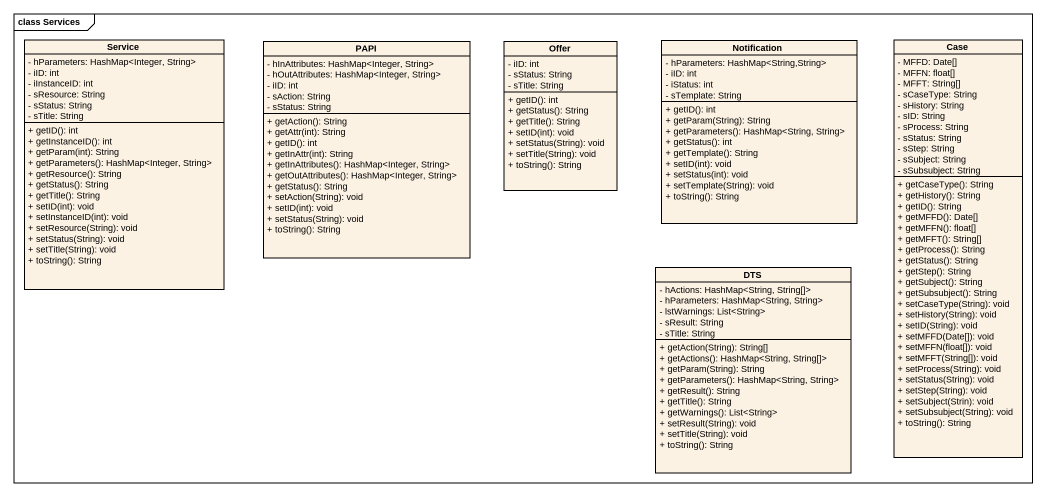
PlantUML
@startuml
mainframe class Services
hide circle
hide empty members
skinparam classAttributeIconSize 0
class Service {
  - hParameters: HashMap<Integer, String>
  - iID: int
  - iInstanceID: int
  - sResource: String
  - sStatus: String
  - sTitle: String
  + getID(): int
  + getInstanceID(): int
  + getParam(int): String
  + getParameters(): HashMap<Integer, String>
  + getResource(): String
  + getStatus(): String
  + getTitle(): String
  + setID(int): void
  + setInstanceID(int): void
  + setResource(String): void
  + setStatus(String): void
  + setTitle(String): void
  + toString(): String
}
class PAPI {
  - hInAttributes: HashMap<Integer, String>
  - hOutAttributes: HashMap<Integer, String>
  - iID: int
  - sAction: String
  - sStatus: String
  + getAction(): String
  + getAttr(int): String
  + getID(): int
  + getInAttr(int): String
  + getInAttributes(): HashMap<Integer, String>
  + getOutAttributes(): HashMap<Integer, String>
  + getStatus(): String
  + setAction(String): void
  + setID(int): void
  + setStatus(String): void
  + toString(): String
}
class Offer {
  - iID: int
  - sStatus: String
  - sTitle: String
  + getID(): int
  + getStatus(): String
  + getTitle(): String
  + setID(int): void
  + setStatus(String): void
  + setTitle(String): void
  + toString(): String
}
class Notification {
  - hParameters: HashMap<String,String>
  - iID: int
  - iStatus: int
  - sTemplate: String
  + getID(): int
  + getParam(String): String
  + getParameters(): HashMap<String, String>
  + getStatus(): int
  + getTemplate(): String
  + setID(int): void
  + setStatus(int): void
  + setTemplate(String): void
  + toString(): String
}
class Case {
  - MFFD: Date[]
  - MFFN: float[]
  - MFFT: String[]
  - sCaseType: String
  - sHistory: String
  - sID: String
  - sProcess: String
  - sStatus: String
  - sStep: String
  - sSubject: String
  - sSubsubject: String
  + getCaseType(): String
  + getHistory(): String
  + getID(): String
  + getMFFD(): Date[]
  + getMFFN(): float[]
  + getMFFT(): String[]
  + getProcess(): String
  + getStatus(): String
  + getStep(): String
  + getSubject(): String
  + getSubsubject(): String
  + setCaseType(String): void
  + setHistory(String): void
  + setID(String): void
  + setMFFD(Date[]): void
  + setMFFN(float[]): void
  + setMFFT(String[]): void
  + setProcess(String): void
  + setStatus(String): void
  + setStep(String): void
  + setSubject(Strin): void
  + setSubsubject(String): void
  + toString(): String
}
class DTS {
  - hActions: HashMap<String, String[]>
  - hParameters: HashMap<String, String>
  - lstWarnings: List<String>
  - sResult: String
  - sTitle: String
  + getAction(String): String[]
  + getActions(): HashMap<String, String[]>
  + getParam(String): String
  + getParameters(): HashMap<String, String>
  + getResult(): String
  + getTitle(): String
  + getWarnings(): List<String>
  + setResult(String): void
  + setTitle(String): void
  + toString(): String
}
@enduml
